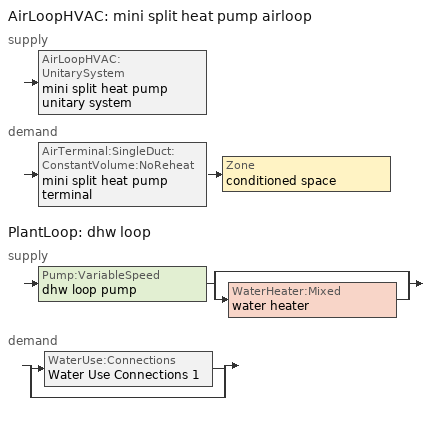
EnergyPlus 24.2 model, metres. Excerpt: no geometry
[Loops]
AirLoopHVAC 'mini split heat pump airloop'
 supply: AirLoopHVAC:UnitarySystem 'mini split heat pump unitary system'
 demand: AirTerminal:SingleDuct:ConstantVolume:NoReheat 'mini split heat pump terminal' > Zone 'conditioned space'
PlantLoop 'dhw loop'
 supply: Pump:VariableSpeed 'dhw loop pump' > split
  | bypass
  | WaterHeater:Mixed 'water heater'
 demand: split
  | WaterUse:Connections 'Water Use Connections 1'
  | bypass
[ZoneControl:Thermostat]
conditioned space Thermostat: Zone or ZoneList=conditioned space; Control Type Schedule=conditioned space Thermostat Schedule; Control 1=conditioned space temperature setpoint; Temperature Difference Between Cutout And Setpoint {deltaC}=0
[ThermostatSetpoint:DualSetpoint]
conditioned space temperature setpoint: Heating Setpoint Temperature Schedule=heating setpoint; Cooling Setpoint Temperature Schedule=cooling setpoint
[ZoneHVAC:Baseboard:Convective:Electric]
electric baseboard: Availability Schedule=Always On Discrete; Heating Design Capacity {W}=17980.2; Efficiency=1
[AirTerminal:SingleDuct:ConstantVolume:NoReheat]
mini split heat pump terminal: Availability Schedule=Always On Discrete; Maximum Air Flow Rate {m3/s}=0.558314
[Zone equipment]
conditioned space: electric baseboard, mini split heat pump terminal
[AirLoopHVAC]
mini split heat pump airloop: Design Supply Air Flow Rate {m3/s}=0.558314; Design Return Air Flow Fraction of Supply Air Flow=1
[Sizing:System]
mini split heat pump airloop: Type of Load to Size On=Sensible; Design Outdoor Air Flow Rate {m3/s}=Autosize; Central Heating Maximum System Air Flow Ratio=0.3; Preheat Design Temperature {C}=7; Preheat Design Humidity Ratio {kgWater/kgDryAir}=0.008; Precool Design Temperature {C}=12.8; Precool Design Humidity Ratio {kgWater/kgDryAir}=0.008; Central Cooling Design Supply Air Temperature {C}=12.8; Central Heating Design Supply Air Temperature {C}=16.7; Type of Zone Sum to Use=NonCoincident; 100% Outdoor Air in Cooling=Yes; 100% Outdoor Air in Heating=Yes; Central Cooling Design Supply Air Humidity Ratio {kgWater/kgDryAir}=0.0085; Central Heating Design Supply Air Humidity Ratio {kgWater/kgDryAir}=0.008; Cooling Supply Air Flow Rate Method=DesignDay; Cooling Supply Air Flow Rate {m3/s}=0; Cooling Supply Air Flow Rate Per Floor Area {m3/s-m2}=0.00996765; Cooling Fraction of Autosized Cooling Supply Air Flow Rate=1; Cooling Supply Air Flow Rate Per Unit Cooling Capacity {m3/s-W}=3.94755e-05; Heating Supply Air Flow Rate Method=DesignDay; Heating Supply Air Flow Rate {m3/s}=0; Heating Supply Air Flow Rate Per Floor Area {m3/s-m2}=0.00996765; Heating Fraction of Autosized Heating Supply Air Flow Rate=1; Heating Fraction of Autosized Cooling Supply Air Flow Rate=1; Heating Supply Air Flow Rate Per Unit Heating Capacity {m3/s-W}=3.15882e-05; System Outdoor Air Method=ZoneSum; Zone Maximum Outdoor Air Fraction=1; Cooling Design Capacity Method=CoolingDesignCapacity; Cooling Design Capacity {W}=Autosize; Cooling Design Capacity Per Floor Area {W/m2}=234.7; Fraction of Autosized Cooling Design Capacity=1; Heating Design Capacity Method=HeatingDesignCapacity; Heating Design Capacity {W}=Autosize; Heating Design Capacity Per Floor Area {W/m2}=157; Fraction of Autosized Heating Design Capacity=1; Central Cooling Capacity Control Method=OnOff; Occupant Diversity=Autosize
[AvailabilityManager:Scheduled]
mini split heat pump airloop Availability Manager: Schedule=Always On Discrete
[AirLoopHVAC:UnitarySystem]
mini split heat pump unitary system: Control Type=Load; Controlling Zone or Thermostat Location=conditioned space; Dehumidification Control Type=None; Availability Schedule=Always On Discrete; Supply Fan=mini split heat pump supply fan; Fan Placement=BlowThrough; Supply Air Fan Operating Mode Schedule=mini split heat pump auto fan schedule; Heating Coil=mini split heat pump htg coil; DX Heating Coil Sizing Ratio=1; Cooling Coil=mini split heat pump clg coil; Use DOAS DX Cooling Coil=No; Minimum Supply Air Temperature {C}=2; Latent Load Control=SensibleOnlyLoadControl; Cooling Supply Air Flow Rate Method=SupplyAirFlowRate; Cooling Supply Air Flow Rate {m3/s}=0.558314; Heating Supply Air Flow Rate Method=SupplyAirFlowRate; Heating Supply Air Flow Rate {m3/s}=0.558314; No Load Supply Air Flow Rate Method=SupplyAirFlowRate; No Load Supply Air Flow Rate {m3/s}=0; No Load Supply Air Flow Rate Control Set To Low Speed=Yes; Maximum Supply Air Temperature {C}=48.8889; Maximum Outdoor Dry-Bulb Temperature for Supplemental Heater Operation {C}=21; Ancillary On-Cycle Electric Power {W}=0; Ancillary Off-Cycle Electric Power {W}=0; Design Specification Multispeed Object=Unitary System Performance Multispeed 1
[Fan:SystemModel]
mini split heat pump supply fan: Availability Schedule=Always On Discrete; Design Maximum Air Flow Rate {m3/s}=0.687579; Speed Control Method=Discrete; Electric Power Minimum Flow Rate Fraction=0.2; Design Pressure Rise {Pa}=500; Motor Efficiency=1; Motor In Air Stream Fraction=1; Design Electric Power Consumption {W}=Autosize; Design Power Sizing Method=PowerPerFlow; Electric Power Per Unit Flow Rate {W/(m3/s)}=148.322; Electric Power Per Unit Flow Rate Per Unit Pressure {W/((m3/s)-Pa)}=1.66667; Fan Total Efficiency=0.7; Motor Loss Radiative Fraction=0; Number of Speeds=4; Speed Flow Fraction 1=0.20706; Speed Electric Power Fraction 1=0.00888; Speed Flow Fraction 2=0.252; Speed Electric Power Fraction 2=0.016; Speed Flow Fraction 3=0.812; Speed Electric Power Fraction 3=0.53539; Speed Flow Fraction 4=1; Speed Electric Power Fraction 4=1
[Coil:Heating:DX:MultiSpeed]
mini split heat pump htg coil: Availability Schedule=Always On Discrete; Minimum Outdoor Dry-Bulb Temperature for Compressor Operation {C}=-28.8889; Crankcase Heater Capacity {W}=50; Maximum Outdoor Dry-Bulb Temperature for Crankcase Heater Operation {C}=10; Defrost Energy Input Ratio Function of Temperature Curve=Defrosteir; Maximum Outdoor Dry-Bulb Temperature for Defrost Operation {C}=4.44444; Defrost Strategy=ReverseCycle; Defrost Control=Timed; Defrost Time Period Fraction=0.058333; Resistive Defrost Heater Capacity {W}=AutoSize; Apply Part Load Fraction to Speeds Greater than 1=No; Fuel Type=Electricity; Region number for Calculating HSPF=4; Number of Speeds=2; Speed Gross Rated Heating Capacity 1 {W}=3225.96; Speed Gross Rated Heating COP 1 {W/W}=5.15591; Speed Rated Air Flow Rate 1 {m3/s}=0.173252; Speed Rated Supply Air Fan Power Per Volume Flow Rate 2017 1 {W/(m3/s)}=773.3; Speed Rated Supply Air Fan Power Per Volume Flow Rate 2023 1 {W/(m3/s)}=934.4; Speed Heating Capacity Function of Temperature Curve Name 1=Heat-CAP-fT1; Speed Heating Capacity Function of Flow Fraction Curve Name 1=Heat-CAP-fFF1; Speed Energy Input Ratio Function of Temperature Curve Name 1=Heat-EIR-fT1; Speed Energy Input Ratio Function of Flow Fraction Curve Name 1=Heat-EIR-fFF1; Speed Part Load Fraction Correlation Curve Name 1=Heat-PLF-fPLR1; Speed Rated Waste Heat Fraction of Power Input 1=0.2; Speed Waste Heat Function of Temperature Curve Name 1=ConstantBiquadratic 1; Speed Gross Rated Heating Capacity 2 {W}=12705.9; Speed Gross Rated Heating COP 2 {W/W}=3.81619; Speed Rated Air Flow Rate 2 {m3/s}=0.687506; Speed Rated Supply Air Fan Power Per Volume Flow Rate 2017 2 {W/(m3/s)}=773.3; Speed Rated Supply Air Fan Power Per Volume Flow Rate 2023 2 {W/(m3/s)}=934.4; Speed Heating Capacity Function of Temperature Curve Name 2=Heat-CAP-fT2; Speed Heating Capacity Function of Flow Fraction Curve Name 2=Heat-CAP-fFF2; Speed Energy Input Ratio Function of Temperature Curve Name 2=Heat-EIR-fT2; Speed Energy Input Ratio Function of Flow Fraction Curve Name 2=Heat-EIR-fFF2; Speed Part Load Fraction Correlation Curve Name 2=Heat-PLF-fPLR2; Speed Rated Waste Heat Fraction of Power Input 2=0.2; Speed Waste Heat Function of Temperature Curve Name 2=ConstantBiquadratic 1
[Coil:Cooling:DX:MultiSpeed]
mini split heat pump clg coil: Availability Schedule=Always On Discrete; Condenser Type=AirCooled; Minimum Outdoor Dry-Bulb Temperature for Compressor Operation {C}=-25; Apply Part Load Fraction to Speeds Greater than 1=No; Apply Latent Degradation to Speeds Greater than 1=No; Crankcase Heater Capacity {W}=50; Maximum Outdoor Dry-Bulb Temperature for Crankcase Heater Operation {C}=10; Basin Heater Capacity {W/K}=0; Basin Heater Setpoint Temperature {C}=2; Fuel Type=Electricity; Number of Speeds=2; Speed Gross Rated Total Cooling Capacity 1 {W}=2652.91; Speed Gross Rated Sensible Heat Ratio 1=0.806404; Speed Gross Rated Cooling COP 1 {W/W}=4.24639; Speed Rated Air Flow Rate 1 {m3/s}=0.142355; Speed Rated Evaporator Fan Power Per Volume Flow Rate 2017 1 {W/(m3/s)}=773.3; Speed Rated Evaporator Fan Power Per Volume Flow Rate 2023 1 {W/(m3/s)}=934.4; Speed Total Cooling Capacity Function of Temperature Curve Name 1=Cool-CAP-fT1; Speed Total Cooling Capacity Function of Flow Fraction Curve Name 1=Cool-CAP-fFF1; Speed Energy Input Ratio Function of Temperature Curve Name 1=Cool-EIR-fT1; Speed Energy Input Ratio Function of Flow Fraction Curve Name 1=Cool-EIR-fFF1; Speed Part Load Fraction Correlation Curve Name 1=Cool-PLF-fPLR1; Speed Nominal Time for Condensate Removal to Begin 1 {s}=1000; Speed Ratio of Initial Moisture Evaporation Rate and Steady State Latent Capacity 1=1.5; Speed Maximum Cycling Rate 1 {cycles/hr}=3; Speed Latent Capacity Time Constant 1 {s}=45; Speed Rated Waste Heat Fraction of Power Input 1=0.2; Speed Waste Heat Function of Temperature Curve Name 1=ConstantBiquadratic; Speed Evaporative Condenser Effectiveness 1=0.9; Speed Evaporative Condenser Air Flow Rate 1 {m3/s}=AutoSize; Speed Rated Evaporative Condenser Pump Power Consumption 1 {W}=AutoSize; Speed Gross Rated Total Cooling Capacity 2 {W}=10454.6; Speed Gross Rated Sensible Heat Ratio 2=0.759942; Speed Gross Rated Cooling COP 2 {W/W}=3.12462; Speed Rated Air Flow Rate 2 {m3/s}=0.558256; Speed Rated Evaporator Fan Power Per Volume Flow Rate 2017 2 {W/(m3/s)}=773.3; Speed Rated Evaporator Fan Power Per Volume Flow Rate 2023 2 {W/(m3/s)}=934.4; Speed Total Cooling Capacity Function of Temperature Curve Name 2=Cool-CAP-fT2; Speed Total Cooling Capacity Function of Flow Fraction Curve Name 2=Cool-CAP-fFF2; Speed Energy Input Ratio Function of Temperature Curve Name 2=Cool-EIR-fT2; Speed Energy Input Ratio Function of Flow Fraction Curve Name 2=Cool-EIR-fFF2; Speed Part Load Fraction Correlation Curve Name 2=Cool-PLF-fPLR2; Speed Nominal Time for Condensate Removal to Begin 2 {s}=1000; Speed Ratio of Initial Moisture Evaporation Rate and Steady State Latent Capacity 2=1.5; Speed Maximum Cycling Rate 2 {cycles/hr}=3; Speed Latent Capacity Time Constant 2 {s}=45; Speed Rated Waste Heat Fraction of Power Input 2=0.2; Speed Waste Heat Function of Temperature Curve Name 2=ConstantBiquadratic; Speed Evaporative Condenser Effectiveness 2=0.9; Speed Evaporative Condenser Air Flow Rate 2 {m3/s}=AutoSize; Speed Rated Evaporative Condenser Pump Power Consumption 2 {W}=AutoSize
[UnitarySystemPerformance:Multispeed]
Unitary System Performance Multispeed 1: Number of Speeds for Heating=2; Number of Speeds for Cooling=2; Single Mode Operation=No; No Load Supply Air Flow Rate Ratio=1; Heating Speed Supply Air Flow Ratio 1=0.310345; Cooling Speed Supply Air Flow Ratio 1=0.255; Heating Speed Supply Air Flow Ratio 2=1.23153; Cooling Speed Supply Air Flow Ratio 2=1
[PlantLoop]
dhw loop: Fluid Type=Water; Plant Equipment Operation Scheme=dhw loop Operation Schemes; Maximum Loop Temperature {C}=100; Minimum Loop Temperature {C}=0; Maximum Loop Flow Rate {m3/s}=0.01; Minimum Loop Flow Rate {m3/s}=0; Plant Loop Volume {m3}=0.003; Load Distribution Scheme=Optimal; Plant Loop Demand Calculation Scheme=SingleSetpoint; Common Pipe Simulation=None
[Sizing:Plant]
dhw loop: Loop Type=Heating; Design Loop Exit Temperature {C}=56; Loop Design Temperature Difference {deltaC}=5.55556; Sizing Option=NonCoincident; Zone Timesteps in Averaging Window=1; Coincident Sizing Factor Mode=None
[Pump:VariableSpeed]
dhw loop pump: Design Maximum Flow Rate {m3/s}=0.01; Design Pump Head {Pa}=1; Design Power Consumption {W}=0; Motor Efficiency=0.85; Fraction of Motor Inefficiencies to Fluid Stream=0; Coefficient 1 of the Part Load Performance Curve=0; Coefficient 2 of the Part Load Performance Curve=1; Coefficient 3 of the Part Load Performance Curve=0; Coefficient 4 of the Part Load Performance Curve=0; Design Minimum Flow Rate {m3/s}=0; Pump Control Type=Intermittent; Skin Loss Radiative Fraction=0.5; Design Power Sizing Method=PowerPerFlowPerPressure; Design Electric Power per Unit Flow Rate {W/(m3/s)}=348701.1; Design Shaft Power per Unit Flow Rate per Unit Head {W/((m3/s)-Pa)}=1.28205; Design Minimum Flow Rate Fraction=0
[WaterHeater:Mixed]
water heater: Tank Volume {m3}=0.170344; Setpoint Temperature Schedule=water heater setpoint; Deadband Temperature Difference {deltaC}=2; Maximum Temperature Limit {C}=99; Heater Control Type=Cycle; Heater Maximum Capacity {W}=5500.06; Heater Minimum Capacity {W}=0; Heater Ignition Minimum Flow Rate {m3/s}=0; Heater Ignition Delay {s}=0; Heater Fuel Type=Electricity; Heater Thermal Efficiency=1; Off Cycle Parasitic Fuel Consumption Rate {W}=0; Off Cycle Parasitic Fuel Type=Electricity; Off Cycle Parasitic Heat Fraction to Tank=0; On Cycle Parasitic Fuel Consumption Rate {W}=0; On Cycle Parasitic Fuel Type=Electricity; On Cycle Parasitic Heat Fraction to Tank=0; Ambient Temperature Indicator=Zone; Ambient Temperature Zone=conditioned space; Off Cycle Loss Coefficient to Ambient Temperature {W/K}=2.89744; Off Cycle Loss Fraction to Zone=1; On Cycle Loss Coefficient to Ambient Temperature {W/K}=2.89744; On Cycle Loss Fraction to Zone=1; Use Side Effectiveness=1; Source Side Effectiveness=1; Use Side Design Flow Rate {m3/s}=Autosize; Source Side Design Flow Rate {m3/s}=Autosize; Indirect Water Heating Recovery Time {hr}=1.5; Source Side Flow Control Mode=IndirectHeatPrimarySetpoint
[WaterHeater:Sizing]
water heater: Design Mode=PeakDraw; Time Storage Can Meet Peak Draw {hr}=0.538503; Time for Tank Recovery {hr}=0; Nominal Tank Volume for Autosizing Plant Connections {m3}=1
[SetpointManager:Scheduled]
Setpoint Manager Scheduled 1: Control Variable=Temperature; Schedule=dhw temp
[WaterUse:Connections]
Water Use Connections 1: Drain Water Heat Exchanger Type=None; Drain Water Heat Exchanger Destination=Plant; Water Use Equipment Name 1=dhw fixtures; Water Use Equipment Name 2=dhw distribution waste; Water Use Equipment Name 3=clothes washer; Water Use Equipment Name 4=dishwasher
[WaterUse:Equipment]
Name | Peak Flow Rate {m3/s} | Flow Rate Fraction Schedule | Target Temperature Schedule
dhw fixtures | 6.96056e-07 | dhw fixtures schedule | mixed water temperature schedule
dhw distribution waste | 2.11015e-07 | dhw fixtures schedule | mixed water temperature schedule
clothes washer | 9.69919e-07 | clothes washer schedule
dishwasher | 2.90872e-07 | dishwasher schedule
[PlantEquipmentOperationSchemes]
dhw loop Operation Schemes: Control Scheme Object Type 1=PlantEquipmentOperation:HeatingLoad; Control Scheme Name 1=dhw loop Heating Operation Scheme; Control Scheme Schedule Name 1=Always On Discrete
[PlantEquipmentOperation:HeatingLoad]
dhw loop Heating Operation Scheme: Load Range Lower Limit 1 {W}=0; Load Range Upper Limit 1 {W}=1000000000; Range Equipment List Name 1=dhw loop Heating Equipment List
[PlantEquipmentList]
dhw loop Heating Equipment List: WaterHeater:Mixed, water heater
[EnergyManagementSystem:GlobalVariable]
infil_program_Qfan
infil_program_Qinf
mini_split_heat_pump_airloop_Fan_RTF
natural_vent_program_Qnv
natural_vent_program_Qwhf
[EnergyManagementSystem:InternalVariable]
mini_split_heat_pump_airloop_max_sup_fan_mfr: Internal Data Index Key=mini split heat pump supply fan; Internal Data Type=Fan Maximum Mass Flow Rate
[EnergyManagementSystem:Sensor]
Name | Output:Variable or Output:Meter Index Key | Output:Variable or Output:Meter
airflow_gain | infil flow | Infiltration Sensible Heat Gain Energy
airflow_gain_1 | natural vent flow | Infiltration Sensible Heat Gain Energy
airflow_gain_2 | whole house fan flow | Infiltration Sensible Heat Gain Energy
airflow_loss | infil flow | Infiltration Sensible Heat Loss Energy
airflow_loss_1 | natural vent flow | Infiltration Sensible Heat Loss Energy
airflow_loss_2 | whole house fan flow | Infiltration Sensible Heat Loss Energy
clg_load_cond |  | Cooling:EnergyTransfer:Zone:CONDITIONED SPACE
clg_sp_s; clg_sp_s_1 | cooling setpoint | Schedule Value
clothes_dryer_exhaust_0_sch_s | clothes dryer exhaust 0 schedule | Schedule Value
conditioned_space_clg_unmet_s | conditioned space | Zone Cooling Setpoint Not Met Time
conditioned_space_htg_unmet_s | conditioned space | Zone Heating Setpoint Not Met Time
cool_season | cooling season schedule | Schedule Value
dhw_loss | water heater | Water Heater Heat Loss Energy
dhw_rtf | water heater | Water Heater Runtime Fraction
fridge_tin_s; tin_s; tin_s_1 | conditioned space | Zone Mean Air Temperature
htg_load_cond |  | Heating:EnergyTransfer:Zone:CONDITIONED SPACE
htg_sp_s; htg_sp_s_1 | heating setpoint | Schedule Value
ig_ee_conv | clothes dryer | Electric Equipment Convective Heating Energy
ig_ee_conv_1 | clothes washer | Electric Equipment Convective Heating Energy
ig_ee_conv_2 | cooking range | Electric Equipment Convective Heating Energy
ig_ee_conv_3 | dishwasher | Electric Equipment Convective Heating Energy
ig_ee_conv_4 | fridge | Electric Equipment Convective Heating Energy
ig_ee_conv_5 | misc plug loads | Electric Equipment Convective Heating Energy
ig_ee_conv_6 | whole house fan | Electric Equipment Convective Heating Energy
ig_ee_rad | clothes dryer | Electric Equipment Radiant Heating Energy
ig_ee_rad_1 | clothes washer | Electric Equipment Radiant Heating Energy
ig_ee_rad_2 | cooking range | Electric Equipment Radiant Heating Energy
ig_ee_rad_3 | dishwasher | Electric Equipment Radiant Heating Energy
ig_ee_rad_4 | fridge | Electric Equipment Radiant Heating Energy
ig_ee_rad_5 | misc plug loads | Electric Equipment Radiant Heating Energy
ig_ee_rad_6 | whole house fan | Electric Equipment Radiant Heating Energy
ig_lgt_conv | interior lighting | Lights Convective Heating Energy
ig_lgt_rad | interior lighting | Lights Radiant Heating Energy
ig_lgt_vis | interior lighting | Lights Visible Radiation Heating Energy
ig_oe_conv | clothes dryer 1 | Other Equipment Convective Heating Energy
ig_oe_conv_1 | cooking range 1 | Other Equipment Convective Heating Energy
ig_oe_conv_2 | general water use latent | Other Equipment Convective Heating Energy
ig_oe_conv_3 | general water use sensible | Other Equipment Convective Heating Energy
ig_oe_conv_4 | water heater energy adjustment1 | Other Equipment Convective Heating Energy
ig_oe_rad | clothes dryer 1 | Other Equipment Radiant Heating Energy
ig_oe_rad_1 | cooking range 1 | Other Equipment Radiant Heating Energy
ig_oe_rad_2 | general water use latent | Other Equipment Radiant Heating Energy
ig_oe_rad_3 | general water use sensible | Other Equipment Radiant Heating Energy
ig_oe_rad_4 | water heater energy adjustment1 | Other Equipment Radiant Heating Energy
ig_ppl_conv | occupants | People Convective Heating Energy
ig_ppl_rad | occupants | People Radiant Heating Energy
im_conv | furniture mass conditioned space 1 | Surface Inside Face Convection Heat Gain Energy
im_conv_1 | partition wall mass | Surface Inside Face Convection Heat Gain Energy
im_ig | furniture mass conditioned space 1 | Surface Inside Face Internal Gains Radiation Heat Gain Energy
im_ig_1 | partition wall mass | Surface Inside Face Internal Gains Radiation Heat Gain Energy
im_lgt | furniture mass conditioned space 1 | Surface Inside Face Lights Radiation Heat Gain Energy
im_lgt_1 | partition wall mass | Surface Inside Face Lights Radiation Heat Gain Energy
im_sol | furniture mass conditioned space 1 | Surface Inside Face Solar Radiation Heat Gain Energy
im_sol_1 | partition wall mass | Surface Inside Face Solar Radiation Heat Gain Energy
im_surf | furniture mass conditioned space 1 | Surface Inside Face Net Surface Thermal Radiation Heat Gain Energy
im_surf_1 | partition wall mass | Surface Inside Face Net Surface Thermal Radiation Heat Gain Energy
mech_vent_bath_fan_0_sch_s | mech vent bath fan 0 schedule | Schedule Value
mech_vent_bath_fan_1_sch_s | mech vent bath fan 1 schedule | Schedule Value
mini_split_heat_pump_airloop_Fan_RTF_s | mini split heat pump supply fan | Fan Runtime Fraction Speed 1
mini_split_heat_pump_airloop_Fan_RTF_s_1 | mini split heat pump supply fan | Fan Runtime Fraction Speed 2
mini_split_heat_pump_airloop_Fan_RTF_s_2 | mini split heat pump supply fan | Fan Runtime Fraction Speed 3
mini_split_heat_pump_airloop_Fan_RTF_s_3 | mini split heat pump supply fan | Fan Runtime Fraction Speed 4
mini_split_heat_pump_clg_coil_s | mini split heat pump clg coil | Cooling Coil Total Cooling Energy
mini_split_heat_pump_htg_coil_s | mini split heat pump htg coil | Heating Coil Heating Energy
mini_split_heat_pump_supply_fan_s | mini split heat pump supply fan | Fan Electricity Energy
mv_conv | mech vent bath fan 0 | Electric Equipment Convective Heating Energy
mv_conv_1 | mech vent bath fan 1 | Electric Equipment Convective Heating Energy
mv_conv_2 | mech vent house fan | Electric Equipment Convective Heating Energy
mv_conv_3 | mech vent house fan cfis | Electric Equipment Convective Heating Energy
mv_conv_4 | mech vent house fan latent load | Other Equipment Convective Heating Energy
mv_conv_5 | mech vent house fan sensible load | Other Equipment Convective Heating Energy
mv_rad | mech vent bath fan 0 | Electric Equipment Radiant Heating Energy
mv_rad_1 | mech vent bath fan 1 | Electric Equipment Radiant Heating Energy
mv_rad_2 | mech vent house fan | Electric Equipment Radiant Heating Energy
mv_rad_3 | mech vent house fan cfis | Electric Equipment Radiant Heating Energy
mv_rad_4 | mech vent house fan latent load | Other Equipment Radiant Heating Energy
mv_rad_5 | mech vent house fan sensible load | Other Equipment Radiant Heating Energy
natural_vent_s | natural vent schedule | Schedule Value
out_pb_s |  | Site Outdoor Air Barometric Pressure
out_wt_s |  | Site Outdoor Air Humidity Ratio
site_vw_s |  | Site Wind Speed
ss_back_out | Window1 | Surface Window Shortwave from Zone Back Out Window Heat Transfer Rate
ss_back_out_1 | Window10 | Surface Window Shortwave from Zone Back Out Window Heat Transfer Rate
ss_back_out_10 | Window9 | Surface Window Shortwave from Zone Back Out Window Heat Transfer Rate
ss_back_out_2 | Window11 | Surface Window Shortwave from Zone Back Out Window Heat Transfer Rate
ss_back_out_3 | Window13 | Surface Window Shortwave from Zone Back Out Window Heat Transfer Rate
ss_back_out_4 | Window15 | Surface Window Shortwave from Zone Back Out Window Heat Transfer Rate
ss_back_out_5 | Window2 | Surface Window Shortwave from Zone Back Out Window Heat Transfer Rate
ss_back_out_6 | Window3 | Surface Window Shortwave from Zone Back Out Window Heat Transfer Rate
ss_back_out_7 | Window5 | Surface Window Shortwave from Zone Back Out Window Heat Transfer Rate
ss_back_out_8 | Window6 | Surface Window Shortwave from Zone Back Out Window Heat Transfer Rate
ss_back_out_9 | Window8 | Surface Window Shortwave from Zone Back Out Window Heat Transfer Rate
ss_conv | Door1 | Surface Inside Face Convection Heat Gain Energy
ss_conv_1 | Door3 | Surface Inside Face Convection Heat Gain Energy
ss_conv_10 | Window6 | Surface Inside Face Convection Heat Gain Energy
ss_conv_11 | Window8 | Surface Inside Face Convection Heat Gain Energy
ss_conv_12 | Window9 | Surface Inside Face Convection Heat Gain Energy
ss_conv_2 | Window1 | Surface Inside Face Convection Heat Gain Energy
ss_conv_3 | Window10 | Surface Inside Face Convection Heat Gain Energy
ss_conv_4 | Window11 | Surface Inside Face Convection Heat Gain Energy
ss_conv_5 | Window13 | Surface Inside Face Convection Heat Gain Energy
ss_conv_6 | Window15 | Surface Inside Face Convection Heat Gain Energy
ss_conv_7 | Window2 | Surface Inside Face Convection Heat Gain Energy
ss_conv_8 | Window3 | Surface Inside Face Convection Heat Gain Energy
ss_conv_9 | Window5 | Surface Inside Face Convection Heat Gain Energy
ss_ig | Door1 | Surface Inside Face Internal Gains Radiation Heat Gain Energy
ss_ig_1 | Door3 | Surface Inside Face Internal Gains Radiation Heat Gain Energy
ss_ig_10 | Window6 | Surface Inside Face Internal Gains Radiation Heat Gain Energy
ss_ig_11 | Window8 | Surface Inside Face Internal Gains Radiation Heat Gain Energy
ss_ig_12 | Window9 | Surface Inside Face Internal Gains Radiation Heat Gain Energy
ss_ig_2 | Window1 | Surface Inside Face Internal Gains Radiation Heat Gain Energy
ss_ig_3 | Window10 | Surface Inside Face Internal Gains Radiation Heat Gain Energy
ss_ig_4 | Window11 | Surface Inside Face Internal Gains Radiation Heat Gain Energy
ss_ig_5 | Window13 | Surface Inside Face Internal Gains Radiation Heat Gain Energy
ss_ig_6 | Window15 | Surface Inside Face Internal Gains Radiation Heat Gain Energy
ss_ig_7 | Window2 | Surface Inside Face Internal Gains Radiation Heat Gain Energy
ss_ig_8 | Window3 | Surface Inside Face Internal Gains Radiation Heat Gain Energy
ss_ig_9 | Window5 | Surface Inside Face Internal Gains Radiation Heat Gain Energy
ss_lgt | Door1 | Surface Inside Face Lights Radiation Heat Gain Energy
ss_lgt_1 | Door3 | Surface Inside Face Lights Radiation Heat Gain Energy
ss_sol | Door1 | Surface Inside Face Solar Radiation Heat Gain Energy
ss_sol_1 | Door3 | Surface Inside Face Solar Radiation Heat Gain Energy
ss_surf | Door1 | Surface Inside Face Net Surface Thermal Radiation Heat Gain Energy
ss_surf_1 | Door3 | Surface Inside Face Net Surface Thermal Radiation Heat Gain Energy
ss_surf_10 | Window6 | Surface Inside Face Net Surface Thermal Radiation Heat Gain Energy
ss_surf_11 | Window8 | Surface Inside Face Net Surface Thermal Radiation Heat Gain Energy
ss_surf_12 | Window9 | Surface Inside Face Net Surface Thermal Radiation Heat Gain Energy
ss_surf_2 | Window1 | Surface Inside Face Net Surface Thermal Radiation Heat Gain Energy
ss_surf_3 | Window10 | Surface Inside Face Net Surface Thermal Radiation Heat Gain Energy
ss_surf_4 | Window11 | Surface Inside Face Net Surface Thermal Radiation Heat Gain Energy
ss_surf_5 | Window13 | Surface Inside Face Net Surface Thermal Radiation Heat Gain Energy
ss_surf_6 | Window15 | Surface Inside Face Net Surface Thermal Radiation Heat Gain Energy
ss_surf_7 | Window2 | Surface Inside Face Net Surface Thermal Radiation Heat Gain Energy
ss_surf_8 | Window3 | Surface Inside Face Net Surface Thermal Radiation Heat Gain Energy
ss_surf_9 | Window5 | Surface Inside Face Net Surface Thermal Radiation Heat Gain Energy
ss_trans_in | Window1 | Surface Window Transmitted Solar Radiation Rate
ss_trans_in_1 | Window10 | Surface Window Transmitted Solar Radiation Rate
ss_trans_in_10 | Window9 | Surface Window Transmitted Solar Radiation Rate
ss_trans_in_2 | Window11 | Surface Window Transmitted Solar Radiation Rate
ss_trans_in_3 | Window13 | Surface Window Transmitted Solar Radiation Rate
ss_trans_in_4 | Window15 | Surface Window Transmitted Solar Radiation Rate
ss_trans_in_5 | Window2 | Surface Window Transmitted Solar Radiation Rate
ss_trans_in_6 | Window3 | Surface Window Transmitted Solar Radiation Rate
ss_trans_in_7 | Window5 | Surface Window Transmitted Solar Radiation Rate
ss_trans_in_8 | Window6 | Surface Window Transmitted Solar Radiation Rate
ss_trans_in_9 | Window8 | Surface Window Transmitted Solar Radiation Rate
ss_trans_out | Window1 | Surface Inside Face Initial Transmitted Diffuse Transmitted Out Window Solar Radiation Rate
ss_trans_out_1 | Window10 | Surface Inside Face Initial Transmitted Diffuse Transmitted Out Window Solar Radiation Rate
ss_trans_out_10 | Window9 | Surface Inside Face Initial Transmitted Diffuse Transmitted Out Window Solar Radiation Rate
ss_trans_out_2 | Window11 | Surface Inside Face Initial Transmitted Diffuse Transmitted Out Window Solar Radiation Rate
ss_trans_out_3 | Window13 | Surface Inside Face Initial Transmitted Diffuse Transmitted Out Window Solar Radiation Rate
ss_trans_out_4 | Window15 | Surface Inside Face Initial Transmitted Diffuse Transmitted Out Window Solar Radiation Rate
ss_trans_out_5 | Window2 | Surface Inside Face Initial Transmitted Diffuse Transmitted Out Window Solar Radiation Rate
ss_trans_out_6 | Window3 | Surface Inside Face Initial Transmitted Diffuse Transmitted Out Window Solar Radiation Rate
ss_trans_out_7 | Window5 | Surface Inside Face Initial Transmitted Diffuse Transmitted Out Window Solar Radiation Rate
ss_trans_out_8 | Window6 | Surface Inside Face Initial Transmitted Diffuse Transmitted Out Window Solar Radiation Rate
ss_trans_out_9 | Window8 | Surface Inside Face Initial Transmitted Diffuse Transmitted Out Window Solar Radiation Rate
s_conv | Floor1 | Surface Inside Face Convection Heat Gain Energy
s_conv_1 | FoundationWall1 | Surface Inside Face Convection Heat Gain Energy
s_conv_10 | Wall1:180 | Surface Inside Face Convection Heat Gain Energy
s_conv_11 | Wall1:270 | Surface Inside Face Convection Heat Gain Energy
s_conv_12 | Wall1:90 | Surface Inside Face Convection Heat Gain Energy
s_conv_2 | inferred conditioned ceiling | Surface Inside Face Convection Heat Gain Energy
s_conv_3 | inferred conditioned floor | Surface Inside Face Convection Heat Gain Energy
s_conv_4 | RimJoist1:0 | Surface Inside Face Convection Heat Gain Energy
s_conv_5 | RimJoist1:180 | Surface Inside Face Convection Heat Gain Energy
s_conv_6 | RimJoist1:270 | Surface Inside Face Convection Heat Gain Energy
s_conv_7 | RimJoist1:90 | Surface Inside Face Convection Heat Gain Energy
s_conv_8 | Slab1 | Surface Inside Face Convection Heat Gain Energy
s_conv_9 | Wall1:0 | Surface Inside Face Convection Heat Gain Energy
s_ig | Floor1 | Surface Inside Face Internal Gains Radiation Heat Gain Energy
s_ig_1 | FoundationWall1 | Surface Inside Face Internal Gains Radiation Heat Gain Energy
s_ig_10 | Wall1:180 | Surface Inside Face Internal Gains Radiation Heat Gain Energy
s_ig_11 | Wall1:270 | Surface Inside Face Internal Gains Radiation Heat Gain Energy
s_ig_12 | Wall1:90 | Surface Inside Face Internal Gains Radiation Heat Gain Energy
s_ig_2 | inferred conditioned ceiling | Surface Inside Face Internal Gains Radiation Heat Gain Energy
s_ig_3 | inferred conditioned floor | Surface Inside Face Internal Gains Radiation Heat Gain Energy
s_ig_4 | RimJoist1:0 | Surface Inside Face Internal Gains Radiation Heat Gain Energy
s_ig_5 | RimJoist1:180 | Surface Inside Face Internal Gains Radiation Heat Gain Energy
s_ig_6 | RimJoist1:270 | Surface Inside Face Internal Gains Radiation Heat Gain Energy
s_ig_7 | RimJoist1:90 | Surface Inside Face Internal Gains Radiation Heat Gain Energy
s_ig_8 | Slab1 | Surface Inside Face Internal Gains Radiation Heat Gain Energy
s_ig_9 | Wall1:0 | Surface Inside Face Internal Gains Radiation Heat Gain Energy
s_lgt | Floor1 | Surface Inside Face Lights Radiation Heat Gain Energy
s_lgt_1 | FoundationWall1 | Surface Inside Face Lights Radiation Heat Gain Energy
s_lgt_10 | Wall1:180 | Surface Inside Face Lights Radiation Heat Gain Energy
s_lgt_11 | Wall1:270 | Surface Inside Face Lights Radiation Heat Gain Energy
s_lgt_12 | Wall1:90 | Surface Inside Face Lights Radiation Heat Gain Energy
s_lgt_2 | inferred conditioned ceiling | Surface Inside Face Lights Radiation Heat Gain Energy
s_lgt_3 | inferred conditioned floor | Surface Inside Face Lights Radiation Heat Gain Energy
s_lgt_4 | RimJoist1:0 | Surface Inside Face Lights Radiation Heat Gain Energy
s_lgt_5 | RimJoist1:180 | Surface Inside Face Lights Radiation Heat Gain Energy
s_lgt_6 | RimJoist1:270 | Surface Inside Face Lights Radiation Heat Gain Energy
s_lgt_7 | RimJoist1:90 | Surface Inside Face Lights Radiation Heat Gain Energy
s_lgt_8 | Slab1 | Surface Inside Face Lights Radiation Heat Gain Energy
s_lgt_9 | Wall1:0 | Surface Inside Face Lights Radiation Heat Gain Energy
s_sol | Floor1 | Surface Inside Face Solar Radiation Heat Gain Energy
s_sol_1 | FoundationWall1 | Surface Inside Face Solar Radiation Heat Gain Energy
s_sol_10 | Wall1:180 | Surface Inside Face Solar Radiation Heat Gain Energy
s_sol_11 | Wall1:270 | Surface Inside Face Solar Radiation Heat Gain Energy
s_sol_12 | Wall1:90 | Surface Inside Face Solar Radiation Heat Gain Energy
s_sol_2 | inferred conditioned ceiling | Surface Inside Face Solar Radiation Heat Gain Energy
s_sol_3 | inferred conditioned floor | Surface Inside Face Solar Radiation Heat Gain Energy
s_sol_4 | RimJoist1:0 | Surface Inside Face Solar Radiation Heat Gain Energy
s_sol_5 | RimJoist1:180 | Surface Inside Face Solar Radiation Heat Gain Energy
s_sol_6 | RimJoist1:270 | Surface Inside Face Solar Radiation Heat Gain Energy
s_sol_7 | RimJoist1:90 | Surface Inside Face Solar Radiation Heat Gain Energy
s_sol_8 | Slab1 | Surface Inside Face Solar Radiation Heat Gain Energy
s_sol_9 | Wall1:0 | Surface Inside Face Solar Radiation Heat Gain Energy
s_surf | Floor1 | Surface Inside Face Net Surface Thermal Radiation Heat Gain Energy
s_surf_1 | FoundationWall1 | Surface Inside Face Net Surface Thermal Radiation Heat Gain Energy
s_surf_10 | Wall1:180 | Surface Inside Face Net Surface Thermal Radiation Heat Gain Energy
s_surf_11 | Wall1:270 | Surface Inside Face Net Surface Thermal Radiation Heat Gain Energy
s_surf_12 | Wall1:90 | Surface Inside Face Net Surface Thermal Radiation Heat Gain Energy
s_surf_2 | inferred conditioned ceiling | Surface Inside Face Net Surface Thermal Radiation Heat Gain Energy
s_surf_3 | inferred conditioned floor | Surface Inside Face Net Surface Thermal Radiation Heat Gain Energy
s_surf_4 | RimJoist1:0 | Surface Inside Face Net Surface Thermal Radiation Heat Gain Energy
s_surf_5 | RimJoist1:180 | Surface Inside Face Net Surface Thermal Radiation Heat Gain Energy
s_surf_6 | RimJoist1:270 | Surface Inside Face Net Surface Thermal Radiation Heat Gain Energy
s_surf_7 | RimJoist1:90 | Surface Inside Face Net Surface Thermal Radiation Heat Gain Energy
s_surf_8 | Slab1 | Surface Inside Face Net Surface Thermal Radiation Heat Gain Energy
s_surf_9 | Wall1:0 | Surface Inside Face Net Surface Thermal Radiation Heat Gain Energy
tout_db; tout_db_1 | Environment | Site Outdoor Air Drybulb Temperature
tout_s | conditioned space | Zone Outdoor Air Drybulb Temperature
water_heater_energy | water heater | Water Heater Electricity Rate
water_heater_off_cycle_parasitic | water heater | Water Heater Off Cycle Parasitic Electricity Rate
water_heater_on_cycle_parasitic | water heater | Water Heater On Cycle Parasitic Electricity Rate
win_s | conditioned space | Zone Air Humidity Ratio
[EnergyManagementSystem:Actuator]
Name | Actuated Component Unique | Actuated Component Type | Actuated Component Control Type
fridge_schedule_act | fridge schedule | Schedule:Constant | Schedule Value
infil_flow_act | infil flow | Zone Infiltration | Air Exchange Flow Rate
mech_vent_house_fan_cfis_act | mech vent house fan cfis | ElectricEquipment | Electricity Rate
mech_vent_house_fan_latent_load_act | mech vent house fan latent load | OtherEquipment | Power Level
mech_vent_house_fan_sensible_load_act | mech vent house fan sensible load | OtherEquipment | Power Level
mini_split_heat_pump_supply_fan_pressure_rise_act | mini split heat pump supply fan | Fan | Fan Pressure Rise
mini_split_heat_pump_supply_fan_total_efficiency_act | mini split heat pump supply fan | Fan | Fan Total Efficiency
natural_vent_flow_act | natural vent flow | Zone Infiltration | Air Exchange Flow Rate
Sequential_Fraction_Schedule_act | Sequential Fraction Schedule | Schedule:Constant | Schedule Value
water_heater_ec_adj_act | water heater energy adjustment1 | OtherEquipment | Power Level
whole_house_fan_act | whole house fan | ElectricEquipment | Electricity Rate
whole_house_fan_flow_act | whole house fan flow | Zone Infiltration | Air Exchange Flow Rate
whole_house_fan_mix_act | whole house fan mix | ZoneMixing | Air Exchange Flow Rate
[EnergyManagementSystem:Program]
component_loads_program: Set loads_htg_walls = 0; Set loads_htg_rim_joists = 0; Set loads_htg_foundation_walls = 0; Set loads_htg_floors = 0; Set loads_htg_slabs = 0; Set loads_htg_ceilings = 0; Set loads_htg_roofs = 0; Set loads_htg_windows_conduction = 0; Set loads_htg_windows_solar = 0; Set loads_htg_doors = 0; Set loads_htg_skylights_conduction = 0; Set loads_htg_skylights_solar = 0; Set loads_htg_internal_mass = 0; Set loads_htg_intgains = 0; Set loads_htg_lighting = 0; Set loads_htg_infil = 0; Set loads_htg_mechvent = 0; Set loads_htg_natvent = 0; Set loads_htg_whf = 0; Set loads_htg_ducts = 0; Set loads_clg_walls = 0; Set loads_clg_rim_joists = 0; Set loads_clg_foundation_walls = 0; Set loads_clg_floors = 0; Set loads_clg_slabs = 0; Set loads_clg_ceilings = 0; Set loads_clg_roofs = 0; Set loads_clg_windows_conduction = 0; Set loads_clg_windows_solar = 0; Set loads_clg_doors = 0; Set loads_clg_skylights_conduction = 0; Set loads_clg_skylights_solar = 0; Set loads_clg_internal_mass = 0; Set loads_clg_intgains = 0; Set loads_clg_lighting = 0; Set loads_clg_infil = 0; Set loads_clg_mechvent = 0; Set loads_clg_natvent = 0; Set loads_clg_whf = 0; Set loads_clg_ducts = 0; Set hr_walls = 0; Set hr_walls = hr_walls + s_conv_9 + s_ig_9 + s_sol_9 + s_lgt_9 + s_surf_9; Set hr_walls = hr_walls + s_conv_10 + s_ig_10 + s_sol_10 + s_lgt_10 + s_surf_10; Set hr_walls = hr_walls + s_conv_11 + s_ig_11 + s_sol_11 + s_lgt_11 + s_surf_11; Set hr_walls = hr_walls + s_conv_12 + s_ig_12 + s_sol_12 + s_lgt_12 + s_surf_12; Set hr_rim_joists = 0; Set hr_rim_joists = hr_rim_joists + s_conv_4 + s_ig_4 + s_sol_4 + s_lgt_4 + s_surf_4; Set hr_rim_joists = hr_rim_joists + s_conv_5 + s_ig_5 + s_sol_5 + s_lgt_5 + s_surf_5; Set hr_rim_joists = hr_rim_joists + s_conv_6 + s_ig_6 + s_sol_6 + s_lgt_6 + s_surf_6; Set hr_rim_joists = hr_rim_joists + s_conv_7 + s_ig_7 + s_sol_7 + s_lgt_7 + s_surf_7; Set hr_foundation_walls = 0; Set hr_foundation_walls = hr_foundation_walls + s_conv_1 + s_ig_1 + s_sol_1 + s_lgt_1 + s_surf_1; Set hr_floors = 0; Set hr_slabs = 0; Set hr_slabs = hr_slabs + s_conv_8 + s_ig_8 + s_sol_8 + s_lgt_8 + s_surf_8; Set hr_ceilings = 0; Set hr_ceilings = hr_ceilings + s_conv + s_ig + s_sol + s_lgt + s_surf; Set hr_roofs = 0; Set hr_windows_conduction = 0; Set hr_windows_conduction = hr_windows_conduction + ss_conv_2; Set hr_windows_conduction = hr_windows_conduction + ss_ig_2; Set hr_windows_conduction = hr_windows_conduction + ss_surf_2; Set hr_windows_conduction = hr_windows_conduction + ss_conv_3; Set hr_windows_conduction = hr_windows_conduction + ss_ig_3; Set hr_windows_conduction = hr_windows_conduction + ss_surf_3; Set hr_windows_conduction = hr_windows_conduction + ss_conv_4; Set hr_windows_conduction = hr_windows_conduction + ss_ig_4; Set hr_windows_conduction = hr_windows_conduction + ss_surf_4; Set hr_windows_conduction = hr_windows_conduction + ss_conv_5; Set hr_windows_conduction = hr_windows_conduction + ss_ig_5; Set hr_windows_conduction = hr_windows_conduction + ss_surf_5; Set hr_windows_conduction = hr_windows_conduction + ss_conv_6; Set hr_windows_conduction = hr_windows_conduction + ss_ig_6; Set hr_windows_conduction = hr_windows_conduction + ss_surf_6; Set hr_windows_conduction = hr_windows_conduction + ss_conv_7; Set hr_windows_conduction = hr_windows_conduction + ss_ig_7; Set hr_windows_conduction = hr_windows_conduction + ss_surf_7; Set hr_windows_conduction = hr_windows_conduction + ss_conv_8; Set hr_windows_conduction = hr_windows_conduction + ss_ig_8; Set hr_windows_conduction = hr_windows_conduction + ss_surf_8; Set hr_windows_conduction = hr_windows_conduction + ss_conv_9; Set hr_windows_conduction = hr_windows_conduction + ss_ig_9; Set hr_windows_conduction = hr_windows_conduction + ss_surf_9; Set hr_windows_conduction = hr_windows_conduction + ss_conv_10; Set hr_windows_conduction = hr_windows_conduction + ss_ig_10; Set hr_windows_conduction = hr_windows_conduction + ss_surf_10; Set hr_windows_conduction = hr_windows_conduction + ss_conv_11; Set hr_windows_conduction = hr_windows_conduction + ss_ig_11; Set hr_windows_conduction = hr_windows_conduction + ss_surf_11; Set hr_windows_conduction = hr_windows_conduction + ss_conv_12; Set hr_windows_conduction = hr_windows_conduction + ss_ig_12; Set hr_windows_conduction = hr_windows_conduction + ss_surf_12; Set hr_windows_solar = 0; Set hr_windows_solar = hr_windows_solar - ss_trans_in * ZoneTimestep * 3600 + ss_back_out * ZoneTimestep * 3600 + ss_trans_out * ZoneTimestep * 3600; Set hr_windows_solar = hr_windows_solar - ss_trans_in_1 * ZoneTimestep * 3600 + ss_back_out_1 * ZoneTimestep * 3600 + ss_trans_out_1 * ZoneTimestep * 3600; Set hr_windows_solar = hr_windows_solar - ss_trans_in_2 * ZoneTimestep * 3600 + ss_back_out_2 * ZoneTimestep * 3600 + ss_trans_out_2 * ZoneTimestep * 3600; Set hr_windows_solar = hr_windows_solar - ss_trans_in_3 * ZoneTimestep * 3600 + ss_back_out_3 * ZoneTimestep * 3600 + ss_trans_out_3 * ZoneTimestep * 3600; Set hr_windows_solar = hr_windows_solar - ss_trans_in_4 * ZoneTimestep * 3600 + ss_back_out_4 * ZoneTimestep * 3600 + ss_trans_out_4 * ZoneTimestep * 3600; Set hr_windows_solar = hr_windows_solar - ss_trans_in_5 * ZoneTimestep * 3600 + ss_back_out_5 * ZoneTimestep * 3600 + ss_trans_out_5 * ZoneTimestep * 3600; Set hr_windows_solar = hr_windows_solar - ss_trans_in_6 * ZoneTimestep * 3600 + ss_back_out_6 * ZoneTimestep * 3600 + ss_trans_out_6 * ZoneTimestep * 3600; Set hr_windows_solar = hr_windows_solar - ss_trans_in_7 * ZoneTimestep * 3600 + ss_back_out_7 * ZoneTimestep * 3600 + ss_trans_out_7 * ZoneTimestep * 3600; Set hr_windows_solar = hr_windows_solar - ss_trans_in_8 * ZoneTimestep * 3600 + ss_back_out_8 * ZoneTimestep * 3600 + ss_trans_out_8 * ZoneTimestep * 3600; Set hr_windows_solar = hr_windows_solar - ss_trans_in_9 * ZoneTimestep * 3600 + ss_back_out_9 * ZoneTimestep * 3600 + ss_trans_out_9 * ZoneTimestep * 3600; Set hr_windows_solar = hr_windows_solar - ss_trans_in_10 * ZoneTimestep * 3600 + ss_back_out_10 * ZoneTimestep * 3600 + ss_trans_out_10 * ZoneTimestep * 3600; Set hr_doors = 0; Set hr_doors = hr_doors + ss_sol; Set hr_doors = hr_doors + ss_lgt; Set hr_doors = hr_doors + ss_conv; Set hr_doors = hr_doors + ss_ig; Set hr_doors = hr_doors + ss_surf; Set hr_doors = hr_doors + ss_sol_1; Set hr_doors = hr_doors + ss_lgt_1; Set hr_doors = hr_doors + ss_conv_1; Set hr_doors = hr_doors + ss_ig_1; Set hr_doors = hr_doors + ss_surf_1; Set hr_skylights_conduction = 0; Set hr_skylights_solar = 0; Set hr_internal_mass = 0; Set hr_internal_mass = hr_internal_mass + s_conv_2 + s_ig_2 + s_sol_2 + s_lgt_2 + s_surf_2; Set hr_internal_mass = hr_internal_mass + s_conv_3 + s_ig_3 + s_sol_3 + s_lgt_3 + s_surf_3; Set hr_internal_mass = hr_internal_mass + im_conv + im_ig + im_sol + im_lgt + im_surf; Set hr_internal_mass = hr_internal_mass + im_conv_1 + im_ig_1 + im_sol_1 + im_lgt_1 + im_surf_1; Set hr_intgains = 0; Set hr_intgains = hr_intgains - ig_ee_conv - ig_ee_rad - ig_ee_conv_1 - ig_ee_rad_1 - ig_ee_conv_2 - ig_ee_rad_2 - ig_ee_conv_3 - ig_ee_rad_3 - ig_ee_conv_4 - ig_ee_rad_4 - ig_ee_conv_5 - ig_ee_rad_5 - ig_ee_conv_6 - ig_ee_rad_6 - ig_oe_conv - ig_oe_rad - ig_oe_conv_1 - ig_oe_rad_1 - ig_oe_conv_2 - ig_oe_rad_2 - ig_oe_conv_3 - ig_oe_rad_3 - ig_oe_conv_4 - ig_oe_rad_4 - ig_ppl_conv - ig_ppl_rad; Set hr_lighting = 0; Set hr_lighting = hr_lighting - ig_lgt_conv - ig_lgt_rad - ig_lgt_vis; Set hr_infil = 0; Set hr_infil = hr_infil - airflow_gain + airflow_loss; Set hr_natvent = 0; Set hr_natvent = hr_natvent - airflow_gain_1 + airflow_loss_1; Set hr_whf = 0; Set hr_whf = hr_whf - airflow_gain_2 + airflow_loss_2; Set hr_mechvent = 0; Set hr_mechvent = hr_mechvent - mv_conv - mv_rad - mv_conv_1 - mv_rad_1 - mv_conv_2 - mv_rad_2 - mv_conv_3 - mv_rad_3 - mv_conv_4 - mv_rad_4 - mv_conv_5 - mv_rad_5; Set hr_ducts = 0; Set hr_intgains = hr_intgains + dhw_loss * (1.0*(1-dhw_rtf) + 1.0*dhw_rtf); Set htg_mode = 0; Set clg_mode = 0; If (htg_load_cond > 0); Set htg_mode = 1.0; ElseIf (clg_load_cond > 0); Set clg_mode = 1.0; Else; Set htg_season = 0; Set clg_season = 0; If ((DayOfYear >= 1) && (DayOfYear <= 365)); Set clg_season = 1; EndIf; If ((DayOfYear >= 1) && (DayOfYear <= 365)); Set htg_season = 1; EndIf; If ((airflow_gain_1 <> 0) || (airflow_loss_1 <> 0)) && (clg_season == 1); Set clg_mode = 1.0; ElseIf ((airflow_gain_2 <> 0) || (airflow_loss_2 <> 0)) && (clg_season == 1); Set clg_mode = 1.0; Else; Set Tmid_setpoint = (htg_sp_s_1 + clg_sp_s_1) / 2; If (tin_s_1 > Tmid_setpoint) && (clg_season == 1); Set clg_mode = 1.0; ElseIf (tin_s_1 < Tmid_setpoint) && (htg_season == 1); Set htg_mode = 1.0; EndIf; EndIf; EndIf; Set loads_htg_walls = loads_htg_walls + (hr_walls * htg_mode * 1); Set loads_htg_rim_joists = loads_htg_rim_joists + (hr_rim_joists * htg_mode * 1); Set loads_htg_foundation_walls = loads_htg_foundation_walls + (hr_foundation_walls * htg_mode * 1); Set loads_htg_floors = loads_htg_floors + (hr_floors * htg_mode * 1); Set loads_htg_slabs = loads_htg_slabs + (hr_slabs * htg_mode * 1); Set loads_htg_ceilings = loads_htg_ceilings + (hr_ceilings * htg_mode * 1); Set loads_htg_roofs = loads_htg_roofs + (hr_roofs * htg_mode * 1); Set loads_htg_windows_conduction = loads_htg_windows_conduction + (hr_windows_conduction * htg_mode * 1); Set loads_htg_windows_solar = loads_htg_windows_solar + (hr_windows_solar * htg_mode * 1); Set loads_htg_doors = loads_htg_doors + (hr_doors * htg_mode * 1); Set loads_htg_skylights_conduction = loads_htg_skylights_conduction + (hr_skylights_conduction * htg_mode * 1); Set loads_htg_skylights_solar = loads_htg_skylights_solar + (hr_skylights_solar * htg_mode * 1); Set loads_htg_internal_mass = loads_htg_internal_mass + (hr_internal_mass * htg_mode * 1); Set loads_htg_intgains = loads_htg_intgains + (hr_intgains * htg_mode * 1); Set loads_htg_lighting = loads_htg_lighting + (hr_lighting * htg_mode * 1); Set loads_htg_infil = loads_htg_infil + (hr_infil * htg_mode * 1); Set loads_htg_mechvent = loads_htg_mechvent + (hr_mechvent * htg_mode * 1); Set loads_htg_natvent = loads_htg_natvent + (hr_natvent * htg_mode * 1); Set loads_htg_whf = loads_htg_whf + (hr_whf * htg_mode * 1); Set loads_htg_ducts = loads_htg_ducts + (hr_ducts * htg_mode * 1); Set loads_clg_walls = loads_clg_walls + (-hr_walls * clg_mode * 1); Set loads_clg_rim_joists = loads_clg_rim_joists + (-hr_rim_joists * clg_mode * 1); Set loads_clg_foundation_walls = loads_clg_foundation_walls + (-hr_foundation_walls * clg_mode * 1); Set loads_clg_floors = loads_clg_floors + (-hr_floors * clg_mode * 1); Set loads_clg_slabs = loads_clg_slabs + (-hr_slabs * clg_mode * 1); Set loads_clg_ceilings = loads_clg_ceilings + (-hr_ceilings * clg_mode * 1); Set loads_clg_roofs = loads_clg_roofs + (-hr_roofs * clg_mode * 1); Set loads_clg_windows_conduction = loads_clg_windows_conduction + (-hr_windows_conduction * clg_mode * 1); Set loads_clg_windows_solar = loads_clg_windows_solar + (-hr_windows_solar * clg_mode * 1); Set loads_clg_doors = loads_clg_doors + (-hr_doors * clg_mode * 1); Set loads_clg_skylights_conduction = loads_clg_skylights_conduction + (-hr_skylights_conduction * clg_mode * 1); Set loads_clg_skylights_solar = loads_clg_skylights_solar + (-hr_skylights_solar * clg_mode * 1); Set loads_clg_internal_mass = loads_clg_internal_mass + (-hr_internal_mass * clg_mode * 1); Set loads_clg_intgains = loads_clg_intgains + (-hr_intgains * clg_mode * 1); Set loads_clg_lighting = loads_clg_lighting + (-hr_lighting * clg_mode * 1); Set loads_clg_infil = loads_clg_infil + (-hr_infil * clg_mode * 1); Set loads_clg_mechvent = loads_clg_mechvent + (-hr_mechvent * clg_mode * 1); Set loads_clg_natvent = loads_clg_natvent + (-hr_natvent * clg_mode * 1); Set loads_clg_whf = loads_clg_whf + (-hr_whf * clg_mode * 1); Set loads_clg_ducts = loads_clg_ducts + (-hr_ducts * clg_mode * 1)
[Schedule:Constant]
Name | Hourly Value
Always On Discrete | 1
dhw temp; water heater setpoint | 56
mini split heat pump auto fan schedule | 0
mixed water temperature schedule | 40.5556
[Schedule:Day:Interval]
clothes washer schedule day: No, 01:00, 0.104651, 02:00, 0.0813953, 04:00, 0.0465116, 05:00, 0.0813953, 06:00, 0.127907, 07:00, 0.255814, 08:00, 0.569767, 09:00, 0.848837, 10:00, 1, 11:00, 0.976744, 12:00, 0.872093, 13:00, 0.77907, 14:00, 0.697674, 15:00, 0.569767, 16:00, 0.593023, 17:00, 0.581395, 21:00, 0.569767, 22:00, 0.546512, 23:00, 0.372093, 24:00, 0.197674
clothes washer schedule default day; dishwasher schedule default day; heating setpoint default day; cooling setpoint default day; dhw fixtures schedule default day: No, 24:00, 0
dishwasher schedule day: No, 01:00, 0.135135, 02:00, 0.0630631, 03:00, 0.045045, 05:00, 0.027027, 06:00, 0.0900901, 07:00, 0.18018, 08:00, 0.279279, 09:00, 0.522523, 10:00, 0.585586, 11:00, 0.504505, 12:00, 0.432432, 13:00, 0.378378, 14:00, 0.414414, 15:00, 0.324324, 17:00, 0.342342, 18:00, 0.441441, 19:00, 0.783784, 20:00, 1, 21:00, 0.810811, 22:00, 0.603604, 23:00, 0.396396, 24:00, 0.279279
heating setpoint day: No, 07:00, 18, 23:00, 21, 24:00, 18
cooling setpoint day: No, 24:00, 25
dhw fixtures schedule day: No, 01:00, 0.139535, 02:00, 0.0697674, 03:00, 0.0465116, 04:00, 0.0581395, 05:00, 0.116279, 06:00, 0.395349, 07:00, 0.906977, 08:00, 1, 09:00, 0.930233, 10:00, 0.77907, 11:00, 0.651163, 12:00, 0.546512, 13:00, 0.465116, 14:00, 0.406977, 15:00, 0.383721, 16:00, 0.360465, 17:00, 0.44186, 18:00, 0.593023, 20:00, 0.697674, 21:00, 0.639535, 22:00, 0.55814, 23:00, 0.44186, 24:00, 0.302326
[Schedule:Week:Daily]
clothes washer schedule Week Rule - Jan1-Dec31: clothes washer schedule day, clothes washer schedule day, clothes washer schedule day, clothes washer schedule day, clothes washer schedule day, clothes washer schedule day, clothes washer schedule day, clothes washer schedule default day, clothes washer schedule default day, clothes washer schedule default day, clothes washer schedule default day, clothes washer schedule default day
dishwasher schedule Week Rule - Jan1-Dec31: dishwasher schedule day, dishwasher schedule day, dishwasher schedule day, dishwasher schedule day, dishwasher schedule day, dishwasher schedule day, dishwasher schedule day, dishwasher schedule default day, dishwasher schedule default day, dishwasher schedule default day, dishwasher schedule default day, dishwasher schedule default day
heating setpoint Week Rule - Jan1-Dec31: heating setpoint day, heating setpoint day, heating setpoint day, heating setpoint day, heating setpoint day, heating setpoint day, heating setpoint day, heating setpoint default day, heating setpoint default day, heating setpoint default day, heating setpoint default day, heating setpoint default day
cooling setpoint Week Rule - Jan1-Dec31: cooling setpoint day, cooling setpoint day, cooling setpoint day, cooling setpoint day, cooling setpoint day, cooling setpoint day, cooling setpoint day, cooling setpoint default day, cooling setpoint default day, cooling setpoint default day, cooling setpoint default day, cooling setpoint default day
dhw fixtures schedule Week Rule - Jan1-Dec31: dhw fixtures schedule day, dhw fixtures schedule day, dhw fixtures schedule day, dhw fixtures schedule day, dhw fixtures schedule day, dhw fixtures schedule day, dhw fixtures schedule day, dhw fixtures schedule default day, dhw fixtures schedule default day, dhw fixtures schedule default day, dhw fixtures schedule default day, dhw fixtures schedule default day
[Schedule:Year]
clothes washer schedule: clothes washer schedule Week Rule - Jan1-Dec31, 1, 1, 12, 31
dishwasher schedule: dishwasher schedule Week Rule - Jan1-Dec31, 1, 1, 12, 31
heating setpoint: heating setpoint Week Rule - Jan1-Dec31, 1, 1, 12, 31
cooling setpoint: cooling setpoint Week Rule - Jan1-Dec31, 1, 1, 12, 31
dhw fixtures schedule: dhw fixtures schedule Week Rule - Jan1-Dec31, 1, 1, 12, 31
[Schedule:Compact]
conditioned space Thermostat Schedule: Through: 12/31, For: AllDays, Until: 24:00, 4
[Curve:Biquadratic] Coefficient2 x=0; Coefficient3 x**2=0; Coefficient4 y=0; Coefficient5 y**2=0; Coefficient6 x*y=0
Name | Coefficient1 Constant | Minimum Value of x {BasedOnField A2} | Maximum Value of x {BasedOnField A2} | Minimum Value of y {BasedOnField A3} | Maximum Value of y {BasedOnField A3}
Defrosteir | 0.1528 | -100 | 100 | -100 | 100
ConstantBiquadratic 1; ConstantBiquadratic | 1 | 0 | 1 | 0 | 1
[Table:Lookup]
Heat-CAP-fT1: Heat-CAP-fT1 Independent Variable List, None, 1, 0, Dimensionless, 0.557849, 0.571545, 0.58667, 0.603405, 0.621967, 0.642619, 0.665894, 0.692031, 0.721537, 0.755053, 0.7934, 0.83764, 0.889184, 0.949933, 1.02252, 1.07815, 1.14183, 0.519542, 0.534766, 0.551336, 0.569441, 0.589302, 0.61119, 0.635649, 0.662914, 0.693495, 0.728038, 0.767364, 0.812542, 0.864983, 0.926591, 1, 1.05615, 1.12035, 0.481234, 0.497986, 0.516003, 0.535477, 0.556638, 0.579761, 0.605405, 0.633797, 0.665453, 0.701022, 0.741328, 0.787443, 0.840781, 0.903249, 0.977482, 1.03415, 1.09886
Heat-EIR-fT1: Heat-EIR-fT1 Independent Variable List, None, 1, 0, Dimensionless, 2.03182, 1.94774, 1.86373, 1.77982, 1.69602, 1.61238, 1.52822, 1.44432, 1.36078, 1.27773, 1.19535, 1.11393, 1.03388, 0.955813, 0.88061, 0.833496, 0.788418, 2.3368, 2.24184, 2.14688, 2.05192, 1.95696, 1.862, 1.76622, 1.67044, 1.57466, 1.47889, 1.38311, 1.28733, 1.19155, 1.09578, 1, 0.937334, 0.874668, 2.67942, 2.5728, 2.46613, 2.35939, 2.25254, 2.14557, 2.0375, 1.9292, 1.82057, 1.71149, 1.60177, 1.49113, 1.37911, 1.26507, 1.14801, 1.06914, 0.987976
Heat-CAP-fT2: Heat-CAP-fT2 Independent Variable List, None, 1, 0, Dimensionless, 0.266676, 0.311096, 0.359309, 0.411884, 0.48312, 0.563389, 0.654589, 0.759172, 0.880367, 1.02252, 1.21106, 0.248364, 0.292076, 0.339686, 0.391739, 0.462428, 0.542227, 0.63302, 0.737247, 0.858128, 1, 1.18827, 0.230051, 0.273056, 0.320063, 0.371595, 0.441735, 0.521065, 0.611451, 0.715322, 0.835889, 0.977482, 1.16548
Heat-EIR-fT2: Heat-EIR-fT2 Independent Variable List, None, 1, 0, Dimensionless, 1.5076, 1.44386, 1.38033, 1.31707, 1.24019, 1.16415, 1.08934, 1.01642, 0.946376, 0.88061, 0.814988, 1.73389, 1.66291, 1.59194, 1.52097, 1.43414, 1.34731, 1.26048, 1.17366, 1.08683, 1, 0.904144, 1.98811, 1.90979, 1.83131, 1.7526, 1.65586, 1.55838, 1.45973, 1.35924, 1.25587, 1.14801, 1.02127
Cool-CAP-fT1: Cool-CAP-fT1 Independent Variable List, None, 1, 0, Dimensionless, 1.18717, 1.1292, 1.08521, 1.05073, 1.02657, 1.00621, 0.993651, 0.982348, 1.30484, 1.21597, 1.15, 1.09907, 1.06379, 1.03429, 1.01621, 1, 1.80475, 1.68214, 1.592, 1.52291, 1.47529, 1.43561, 1.41135, 1.38965
Cool-EIR-fT1: Cool-EIR-fT1 Independent Variable List, None, 1, 0, Dimensionless, 0.409846, 0.514532, 0.617274, 0.716871, 0.800323, 0.882357, 0.939652, 0.996522, 0.49297, 0.578472, 0.663973, 0.749474, 0.822883, 0.896291, 0.948146, 1, 0.221433, 0.26866, 0.330291, 0.397134, 0.455842, 0.514797, 0.556386, 0.597866
Cool-CAP-fT2: Cool-CAP-fT2 Independent Variable List, None, 1, 0, Dimensionless, 1.00321, 0.996248, 0.991381, 0.987906, 0.985751, 0.98408, 0.982348, 1.10265, 1.07307, 1.05077, 1.03336, 1.02154, 1.01155, 1, 1.5251, 1.48444, 1.45462, 1.43186, 1.41669, 1.40404, 1.38965
Cool-EIR-fT2: Cool-EIR-fT2 Independent Variable List, None, 1, 0, Dimensionless, 0.426371, 0.530266, 0.632202, 0.730867, 0.810856, 0.889408, 0.996522, 0.512847, 0.5966, 0.680354, 0.764107, 0.83378, 0.903454, 1, 0.230362, 0.276846, 0.338126, 0.404888, 0.461773, 0.51891, 0.597866
[Table:IndependentVariableList]
Heat-CAP-fT1 Independent Variable List: dry_bulb_temp_in, dry_bulb_temp_out 4
Heat-EIR-fT1 Independent Variable List: dry_bulb_temp_in 1, dry_bulb_temp_out 5
Heat-CAP-fT2 Independent Variable List: dry_bulb_temp_in 2, dry_bulb_temp_out 6
Heat-EIR-fT2 Independent Variable List: dry_bulb_temp_in 3, dry_bulb_temp_out 7
Cool-CAP-fT1 Independent Variable List: wet_bulb_temp_in, dry_bulb_temp_out
Cool-EIR-fT1 Independent Variable List: wet_bulb_temp_in 1, dry_bulb_temp_out 1
Cool-CAP-fT2 Independent Variable List: wet_bulb_temp_in 2, dry_bulb_temp_out 2
Cool-EIR-fT2 Independent Variable List: wet_bulb_temp_in 3, dry_bulb_temp_out 3
[Table:IndependentVariable]
dry_bulb_temp_in; dry_bulb_temp_in 1; dry_bulb_temp_in 2; dry_bulb_temp_in 3: Linear, Constant, -100, 100, Dimensionless, 15.5556, 21.1111, 26.6667
dry_bulb_temp_out 4; dry_bulb_temp_out 5: Linear, Constant, -100, 100, Dimensionless, -20.5, -19.5864, -18.5919, -17.5054, -16.3135, -15, -13.5321, -11.8959, -10.0607, -7.98772, -5.62766, -2.91644, 0.230648, 3.92788, 8.33333, 11.703, 15.5556
dry_bulb_temp_out 6; dry_bulb_temp_out 7: Linear, Constant, -100, 100, Dimensionless, -20.5, -18.8232, -16.9968, -15, -12.2883, -9.22718, -5.74429, -1.74606, 2.89101, 8.33333, 15.5556
wet_bulb_temp_in; wet_bulb_temp_in 1; wet_bulb_temp_in 2; wet_bulb_temp_in 3: Linear, Constant, -100, 100, Dimensionless, 10, 19.4444, 26.6667
dry_bulb_temp_out; dry_bulb_temp_out 1: Linear, Constant, -100, 100, Dimensionless, 12.7778, 19.2558, 24.0655, 27.7778, 30.3495, 32.5, 33.8184, 35
dry_bulb_temp_out 2; dry_bulb_temp_out 3: Linear, Constant, -100, 100, Dimensionless, 12.7778, 19.1816, 24.0088, 27.7778, 30.3362, 32.5, 35
[Curve:Quadratic] Coefficient3 x**2=0; Minimum Value of x {BasedOnField A2}=0
Name | Coefficient1 Constant | Coefficient2 x | Maximum Value of x {BasedOnField A2} | Minimum Curve Output {BasedOnField A3} | Maximum Curve Output {BasedOnField A3}
Heat-CAP-fFF1; Heat-EIR-fFF1; Heat-CAP-fFF2; Heat-EIR-fFF2; Cool-CAP-fFF1; Cool-EIR-fFF1; Cool-CAP-fFF2; Cool-EIR-fFF2 | 1 | 0 | 2 | 0 | 2
Heat-PLF-fPLR1; Heat-PLF-fPLR2; Cool-PLF-fPLR1; Cool-PLF-fPLR2 | 0.75 | 0.25 | 1 | 0.7 | 1
